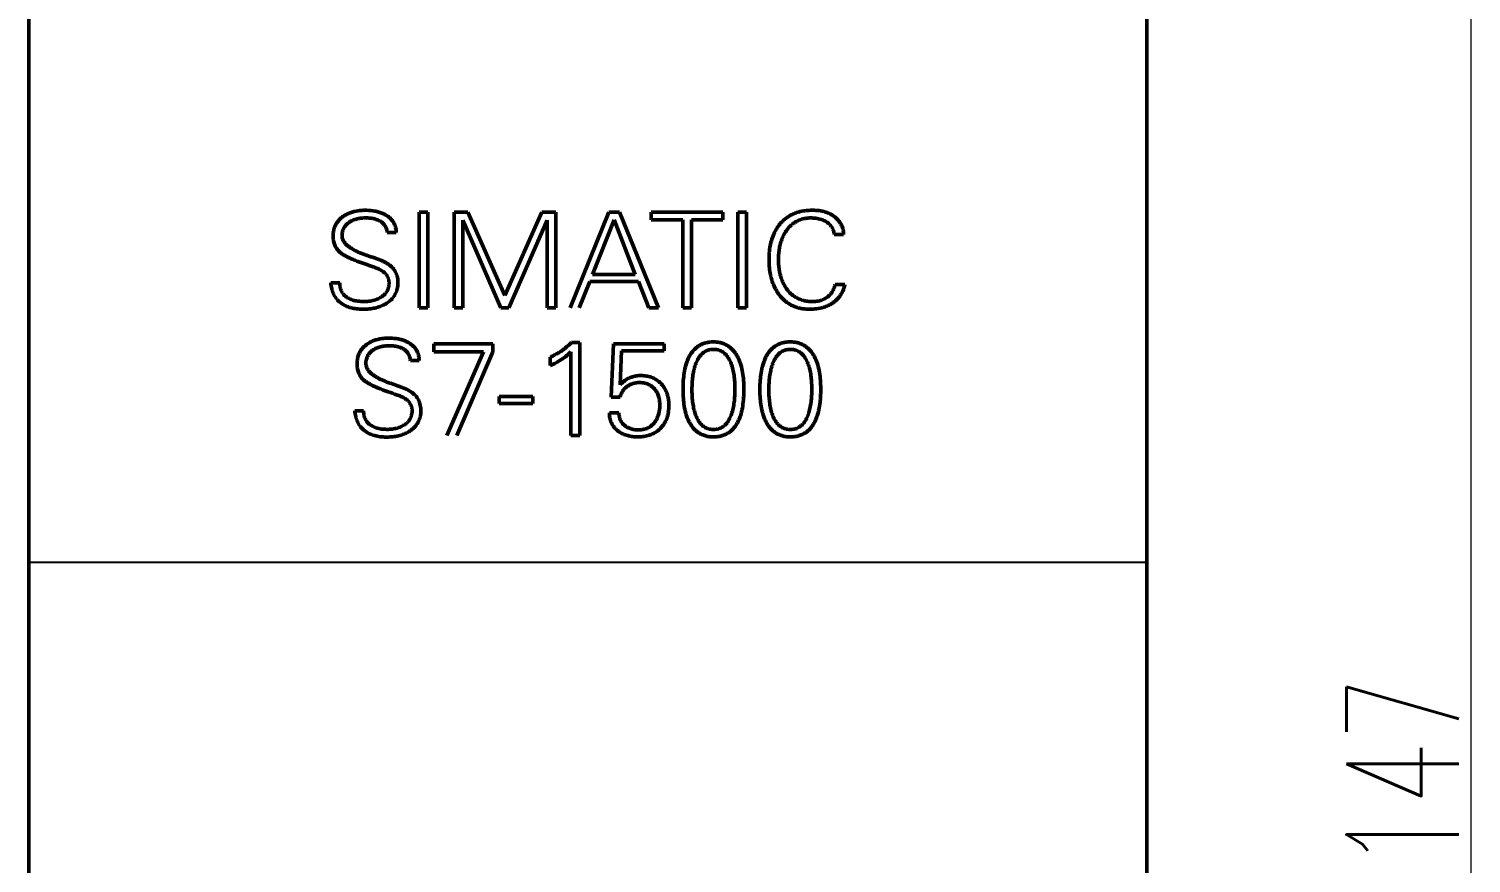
# Model space of a CAD drawing. Header units: millimetres. Extents: x 0 to 841, y 0 to 594.
# Drawn here: x 445.97 to 490.87, y 235.72 to 261.71 of the extents above; entities that cross this region are included whole.
import ezdxf

# ---------------------------------------------------------------- set-up
doc = ezdxf.new("R2010")
doc.units = ezdxf.units.MM
doc.layers.add('1', color=7, linetype='Continuous')
doc.layers.add('106', color=7, linetype='Continuous')
doc.styles.add('latin_extended', font='simplex.shx')

msp = doc.modelspace()

# ---------------------------------------------------------------- linework, layer by layer
at = {"layer": '1', "color": 7, "linetype": 'Continuous', "lineweight": 50}
for p, q in [((445.968, 245.087), (445.968, 301.212)), ((480.768, 245.087), (480.768, 301.212)), ((458.114, 256.001), (458.114, 253.022)), ((458.385, 256.001), (458.114, 256.001)), ((458.385, 253.022), (458.385, 256.001)), ((459.204, 256.001), (459.204, 253.022)), ((459.636, 256.001), (459.204, 256.001)), ((460.789, 253.404), (459.636, 256.001)), ((461.941, 256.001), (460.789, 253.404)), ((462.373, 256.001), (461.941, 256.001)), ((462.373, 253.022), (462.373, 256.001)), ((464.025, 256.001), (462.816, 253.022)), ((464.35, 256.001), (464.025, 256.001)), ((465.57, 253.024), (464.35, 256.001)), ((465.342, 256.001), (465.342, 255.761)), ((467.574, 256.001), (465.342, 256.001)), ((467.574, 255.761), (467.574, 256.001)), ((468.042, 256.001), (468.042, 253.022)), ((468.312, 256.001), (468.042, 256.001)), ((468.312, 253.022), (468.312, 256.001)), ((459.475, 255.749), (460.666, 253.022)), ((459.475, 253.022), (459.475, 255.749)), ((460.911, 253.022), (462.102, 255.749)), ((462.102, 255.749), (462.102, 253.022)), ((463.514, 254.062), (464.185, 255.761)), ((464.185, 255.761), (464.843, 254.062)), ((465.342, 255.761), (466.323, 255.761)), ((466.323, 255.761), (466.323, 253.022)), ((466.593, 253.022), (466.593, 255.761)), ((466.593, 255.761), (467.574, 255.761)), ((457.126, 255.361), (457.404, 255.361)), ((471.038, 255.303), (471.333, 255.303)), ((455.646, 253.793), (455.368, 253.793)), ((463.101, 253.021), (463.428, 253.839)), ((463.428, 253.839), (464.942, 253.839)), ((464.843, 254.062), (463.514, 254.062)), ((464.942, 253.839), (465.271, 253.022)), ((471.368, 253.744), (471.067, 253.744)), ((458.114, 253.022), (458.385, 253.022)), ((459.204, 253.022), (459.475, 253.022)), ((460.666, 253.022), (460.911, 253.022)), ((462.102, 253.022), (462.373, 253.022)), ((465.271, 253.022), (465.57, 253.024)), ((466.323, 253.022), (466.593, 253.022)), ((468.042, 253.022), (468.312, 253.022)), ((458.576, 251.895), (458.576, 251.652)), ((460.408, 251.895), (458.576, 251.895)), ((460.409, 251.644), (460.408, 251.895)), ((463.117, 251.937), (462.859, 251.937)), ((463.117, 249.041), (463.117, 251.937)), ((464.168, 251.895), (464.097, 250.237)), ((465.747, 251.895), (464.168, 251.895)), ((465.747, 251.677), (465.747, 251.895)), ((458.576, 251.652), (460.126, 251.652)), ((460.126, 251.652), (458.975, 249.041)), ((459.293, 249.04), (460.409, 251.644)), ((462.194, 251.487), (462.194, 251.219)), ((462.843, 251.644), (462.843, 249.041)), ((464.372, 250.621), (464.421, 251.677)), ((464.421, 251.677), (465.747, 251.677)), ((457.844, 251.379), (458.118, 251.379)), ((460.612, 250.253), (460.612, 250.035)), ((461.659, 250.253), (460.612, 250.253)), ((461.659, 250.035), (461.659, 250.253)), ((464.097, 250.237), (464.372, 250.237)), ((456.389, 249.812), (456.115, 249.812)), ((460.612, 250.035), (461.659, 250.035)), ((464.338, 249.746), (464.039, 249.746)), ((462.843, 249.041), (463.117, 249.041)), ((445.968, 179.937), (445.968, 245.087)), ((480.768, 179.937), (480.768, 245.087))]:
    msp.add_line(p, q, dxfattribs=at)
at = {"layer": '1', "color": 7, "linetype": 'Continuous', "lineweight": 25}
msp.add_line((480.768, 245.087), (445.968, 245.087), dxfattribs=at)
at = {"layer": '1', "color": 7, "linetype": 'Continuous', "lineweight": 50}
for points, knots in [([(457.404, 255.361), (457.404, 255.404), (457.401, 255.447), (457.389, 255.51), (457.384, 255.531), (457.375, 255.563), (457.371, 255.573), (457.364, 255.593), (457.344, 255.644), (457.312, 255.699), (457.279, 255.742), (457.265, 255.759), (457.258, 255.767), (457.236, 255.791), (457.205, 255.821), (457.171, 255.848), (457.136, 255.874), (457.118, 255.886), (457.063, 255.92), (457.025, 255.939), (456.946, 255.974), (456.906, 255.989), (456.843, 256.008), (456.822, 256.013), (456.78, 256.024), (456.759, 256.028), (456.654, 256.048), (456.568, 256.056), (456.44, 256.058), (456.396, 256.058), (456.31, 256.053), (456.267, 256.049), (456.14, 256.031), (456.056, 256.011), (455.955, 255.974), (455.934, 255.966), (455.895, 255.949), (455.837, 255.921), (455.781, 255.887), (455.729, 255.85), (455.711, 255.837), (455.678, 255.81), (455.662, 255.795), (455.616, 255.75), (455.588, 255.717), (455.551, 255.664), (455.539, 255.645), (455.518, 255.608), (455.49, 255.55), (455.47, 255.489), (455.458, 255.436), (455.456, 255.425), (455.452, 255.404), (455.447, 255.372), (455.441, 255.319), (455.44, 255.276), (455.44, 255.233), (455.441, 255.201), (455.444, 255.169), (455.446, 255.147), (455.447, 255.136), (455.452, 255.104), (455.456, 255.083), (455.472, 255.021), (455.486, 254.98), (455.514, 254.921), (455.525, 254.902), (455.547, 254.866), (455.572, 254.831), (455.601, 254.799), (455.631, 254.768), (455.647, 254.753), (455.681, 254.726), (455.698, 254.713), (455.733, 254.689), (455.751, 254.677), (455.806, 254.644), (455.844, 254.623), (455.921, 254.585), (455.961, 254.566), (456.039, 254.531), (456.079, 254.515), (456.199, 254.466), (456.28, 254.437), (456.361, 254.408)], [0, 0, 0, 0, 0.03125, 0.03125, 0.046875, 0.046875, 0.054687, 0.054687, 0.0625, 0.09375, 0.101562, 0.101562, 0.109375, 0.109375, 0.125, 0.140625, 0.140625, 0.15625, 0.15625, 0.1875, 0.1875, 0.21875, 0.21875, 0.234375, 0.234375, 0.25, 0.25, 0.3125, 0.3125, 0.34375, 0.34375, 0.375, 0.375, 0.4375, 0.4375, 0.453125, 0.453125, 0.46875, 0.5, 0.5, 0.515625, 0.515625, 0.53125, 0.53125, 0.5625, 0.5625, 0.578125, 0.578125, 0.59375, 0.625, 0.625, 0.632813, 0.632813, 0.640625, 0.65625, 0.671875, 0.671875, 0.6875, 0.695312, 0.695312, 0.703125, 0.703125, 0.71875, 0.71875, 0.75, 0.75, 0.765625, 0.765625, 0.78125, 0.796875, 0.796875, 0.8125, 0.8125, 0.828125, 0.828125, 0.84375, 0.84375, 0.875, 0.875, 0.90625, 0.90625, 0.9375, 0.9375, 1, 1, 1, 1]), ([(471.143, 255.769), (471.094, 255.823), (471.039, 255.869), (470.963, 255.917), (470.948, 255.926), (470.916, 255.943), (470.899, 255.951), (470.85, 255.974), (470.817, 255.987), (470.748, 256.009), (470.713, 256.019), (470.66, 256.031), (470.642, 256.034), (470.607, 256.04), (470.589, 256.043), (470.5, 256.055), (470.428, 256.058), (470.321, 256.058), (470.285, 256.057), (470.214, 256.052), (470.178, 256.049), (470.07, 256.036), (470, 256.022), (469.896, 255.993), (469.862, 255.982), (469.795, 255.957), (469.762, 255.943), (469.664, 255.896), (469.542, 255.822), (469.436, 255.726), (469.363, 255.646), (469.34, 255.618), (469.296, 255.561), (469.276, 255.532), (469.237, 255.471), (469.219, 255.44), (469.185, 255.377), (469.169, 255.344), (469.126, 255.246), (469.102, 255.179), (469.063, 255.042), (469.048, 254.972), (469.031, 254.866), (469.026, 254.83), (469.019, 254.759), (469.016, 254.723), (469.009, 254.616), (469.009, 254.545), (469.012, 254.403), (469.016, 254.332), (469.031, 254.191), (469.042, 254.121), (469.064, 254.015), (469.072, 253.98), (469.091, 253.911), (469.101, 253.876), (469.135, 253.775), (469.162, 253.709), (469.21, 253.612), (469.227, 253.581), (469.264, 253.519), (469.284, 253.488), (469.346, 253.4), (469.392, 253.345), (469.456, 253.282), (469.469, 253.27), (469.496, 253.246), (469.509, 253.234), (469.552, 253.2), (469.639, 253.137), (469.734, 253.088), (469.835, 253.049), (469.869, 253.037), (469.939, 253.017), (469.974, 253.009), (470.079, 252.989), (470.15, 252.981), (470.258, 252.977), (470.295, 252.976), (470.367, 252.978), (470.403, 252.98), (470.51, 252.99), (470.58, 253.001), (470.667, 253.023), (470.685, 253.028), (470.719, 253.038), (470.737, 253.044), (470.788, 253.062), (470.855, 253.09), (470.918, 253.124), (470.979, 253.162), (471.008, 253.182), (471.094, 253.249), (471.146, 253.299), (471.213, 253.383), (471.234, 253.412), (471.263, 253.458), (471.272, 253.474), (471.289, 253.506), (471.297, 253.522), (471.333, 253.604), (471.354, 253.673), (471.368, 253.744)], [0, 0, 0, 0, 0.03125, 0.03125, 0.039063, 0.039063, 0.046875, 0.046875, 0.0625, 0.0625, 0.078125, 0.078125, 0.085938, 0.085938, 0.09375, 0.09375, 0.125, 0.125, 0.140625, 0.140625, 0.15625, 0.15625, 0.1875, 0.1875, 0.203125, 0.203125, 0.21875, 0.21875, 0.25, 0.28125, 0.28125, 0.296875, 0.296875, 0.3125, 0.3125, 0.328125, 0.328125, 0.34375, 0.34375, 0.375, 0.375, 0.40625, 0.40625, 0.421875, 0.421875, 0.4375, 0.4375, 0.46875, 0.46875, 0.5, 0.5, 0.53125, 0.53125, 0.546875, 0.546875, 0.5625, 0.5625, 0.59375, 0.59375, 0.609375, 0.609375, 0.625, 0.625, 0.65625, 0.65625, 0.664063, 0.664063, 0.671875, 0.671875, 0.6875, 0.71875, 0.71875, 0.734375, 0.734375, 0.75, 0.75, 0.78125, 0.78125, 0.796875, 0.796875, 0.8125, 0.8125, 0.84375, 0.84375, 0.851563, 0.851563, 0.859375, 0.859375, 0.875, 0.890625, 0.890625, 0.90625, 0.90625, 0.9375, 0.9375, 0.953125, 0.953125, 0.960938, 0.960938, 0.96875, 0.96875, 1, 1, 1, 1]), ([(457.252, 254.305), (457.222, 254.332), (457.191, 254.356), (457.125, 254.401), (457.091, 254.421), (457.038, 254.448), (457.02, 254.457), (456.984, 254.474), (456.966, 254.482), (456.929, 254.497), (456.911, 254.504), (456.874, 254.518), (456.855, 254.525), (456.762, 254.56), (456.687, 254.586), (456.574, 254.624), (456.536, 254.636), (456.46, 254.662), (456.423, 254.675), (456.312, 254.718), (456.239, 254.748), (456.132, 254.799), (456.097, 254.818), (456.029, 254.857), (455.995, 254.877), (455.946, 254.911), (455.93, 254.923), (455.898, 254.948), (455.883, 254.961), (455.853, 254.988), (455.839, 255.002), (455.819, 255.025), (455.813, 255.032), (455.8, 255.048), (455.794, 255.056), (455.776, 255.08), (455.766, 255.097), (455.747, 255.133), (455.739, 255.151), (455.727, 255.19), (455.721, 255.219), (455.719, 255.249), (455.718, 255.269), (455.718, 255.279), (455.719, 255.309), (455.721, 255.329), (455.727, 255.368), (455.735, 255.407), (455.747, 255.445), (455.759, 255.473), (455.763, 255.482), (455.772, 255.5), (455.776, 255.509), (455.801, 255.552), (455.825, 255.584), (455.868, 255.627), (455.882, 255.64), (455.913, 255.665), (455.929, 255.677), (455.963, 255.699), (455.98, 255.709), (456.006, 255.724), (456.015, 255.728), (456.033, 255.737), (456.043, 255.741), (456.088, 255.761), (456.126, 255.773), (456.184, 255.788), (456.203, 255.793), (456.242, 255.801), (456.262, 255.804), (456.322, 255.812), (456.361, 255.815), (456.421, 255.818), (456.441, 255.818), (456.48, 255.819), (456.5, 255.818), (456.559, 255.816), (456.599, 255.813), (456.658, 255.805), (456.678, 255.801), (456.717, 255.793), (456.736, 255.788), (456.794, 255.772), (456.832, 255.758), (456.877, 255.736), (456.886, 255.731), (456.904, 255.721), (456.929, 255.706), (456.969, 255.676), (456.998, 255.649), (457.018, 255.626), (457.025, 255.618), (457.037, 255.603), (457.055, 255.578), (457.075, 255.544), (457.087, 255.516), (457.094, 255.498), (457.098, 255.488), (457.114, 255.44), (457.121, 255.401), (457.126, 255.361)], [0, 0, 0, 0, 0.03125, 0.03125, 0.0625, 0.0625, 0.078125, 0.078125, 0.09375, 0.09375, 0.109375, 0.109375, 0.125, 0.125, 0.1875, 0.1875, 0.21875, 0.21875, 0.25, 0.25, 0.3125, 0.3125, 0.34375, 0.34375, 0.375, 0.375, 0.390625, 0.390625, 0.40625, 0.40625, 0.421875, 0.421875, 0.429687, 0.429687, 0.4375, 0.4375, 0.453125, 0.453125, 0.46875, 0.46875, 0.484375, 0.492187, 0.492187, 0.5, 0.5, 0.515625, 0.515625, 0.53125, 0.546875, 0.546875, 0.554687, 0.554687, 0.5625, 0.5625, 0.59375, 0.59375, 0.609375, 0.609375, 0.625, 0.625, 0.640625, 0.640625, 0.648437, 0.648437, 0.65625, 0.65625, 0.6875, 0.6875, 0.703125, 0.703125, 0.71875, 0.71875, 0.75, 0.75, 0.765625, 0.765625, 0.78125, 0.78125, 0.8125, 0.8125, 0.828125, 0.828125, 0.84375, 0.84375, 0.875, 0.875, 0.882812, 0.882812, 0.890625, 0.90625, 0.921875, 0.921875, 0.929687, 0.929687, 0.9375, 0.953125, 0.960937, 0.960937, 0.96875, 0.96875, 1, 1, 1, 1]), ([(470.869, 253.394), (470.828, 253.356), (470.772, 253.317), (470.71, 253.287), (470.685, 253.275), (470.672, 253.27), (470.633, 253.255), (470.58, 253.239), (470.526, 253.229), (470.471, 253.221), (470.443, 253.219), (470.388, 253.216), (470.361, 253.216), (470.306, 253.217), (470.279, 253.219), (470.197, 253.226), (470.143, 253.234), (470.075, 253.251), (470.062, 253.254), (470.035, 253.262), (469.996, 253.274), (469.932, 253.299), (469.87, 253.329), (469.835, 253.35), (469.811, 253.365), (469.8, 253.372), (469.743, 253.412), (469.701, 253.447), (469.643, 253.505), (469.624, 253.526), (469.589, 253.568), (469.572, 253.59), (469.541, 253.635), (469.526, 253.658), (469.497, 253.705), (469.458, 253.777), (469.425, 253.852), (469.396, 253.929), (469.387, 253.956), (469.371, 254.008), (469.364, 254.035), (469.332, 254.167), (469.317, 254.275), (469.308, 254.412), (469.307, 254.439), (469.305, 254.494), (469.305, 254.521), (469.305, 254.604), (469.308, 254.658), (469.317, 254.767), (469.324, 254.821), (469.342, 254.928), (469.354, 254.981), (469.377, 255.06), (469.385, 255.086), (469.403, 255.139), (469.432, 255.216), (469.468, 255.289), (469.51, 255.361), (469.524, 255.384), (469.555, 255.43), (469.571, 255.452), (469.622, 255.517), (469.659, 255.558), (469.72, 255.613), (469.741, 255.63), (469.775, 255.655), (469.786, 255.663), (469.809, 255.678), (469.867, 255.715), (469.929, 255.744), (470.007, 255.772), (470.033, 255.78), (470.087, 255.794), (470.114, 255.8), (470.195, 255.813), (470.25, 255.818), (470.332, 255.819), (470.36, 255.818), (470.415, 255.815), (470.443, 255.813), (470.525, 255.802), (470.578, 255.79), (470.643, 255.769), (470.656, 255.764), (470.682, 255.755), (470.695, 255.749), (470.733, 255.732), (470.758, 255.72), (470.805, 255.692), (470.828, 255.677), (470.861, 255.651), (470.872, 255.642), (470.892, 255.624), (470.921, 255.594), (470.946, 255.561), (470.969, 255.526), (470.976, 255.514), (470.988, 255.49), (471.005, 255.452), (471.018, 255.413), (471.028, 255.372), (471.03, 255.358), (471.035, 255.331), (471.037, 255.317), (471.038, 255.303)], [0, 0, 0, 0, 0.03125, 0.039063, 0.039063, 0.046875, 0.046875, 0.0625, 0.078125, 0.078125, 0.09375, 0.09375, 0.109375, 0.109375, 0.125, 0.125, 0.15625, 0.15625, 0.164063, 0.164063, 0.171875, 0.1875, 0.203125, 0.210937, 0.210937, 0.21875, 0.21875, 0.25, 0.25, 0.265625, 0.265625, 0.28125, 0.28125, 0.296875, 0.296875, 0.3125, 0.34375, 0.34375, 0.359375, 0.359375, 0.375, 0.375, 0.4375, 0.4375, 0.453125, 0.453125, 0.46875, 0.46875, 0.5, 0.5, 0.53125, 0.53125, 0.5625, 0.5625, 0.578125, 0.578125, 0.59375, 0.625, 0.625, 0.640625, 0.640625, 0.65625, 0.65625, 0.6875, 0.6875, 0.703125, 0.703125, 0.710938, 0.710938, 0.71875, 0.75, 0.75, 0.765625, 0.765625, 0.78125, 0.78125, 0.8125, 0.8125, 0.828125, 0.828125, 0.84375, 0.84375, 0.875, 0.875, 0.882813, 0.882813, 0.890625, 0.890625, 0.90625, 0.90625, 0.921875, 0.921875, 0.929688, 0.929688, 0.9375, 0.953125, 0.953125, 0.960938, 0.960938, 0.96875, 0.984375, 0.984375, 0.992188, 0.992188, 1, 1, 1, 1]), ([(471.333, 255.303), (471.333, 255.347), (471.329, 255.389), (471.319, 255.442), (471.316, 255.453), (471.311, 255.474), (471.302, 255.505), (471.284, 255.555), (471.266, 255.593), (471.245, 255.631), (471.234, 255.65), (471.199, 255.704), (471.172, 255.737), (471.143, 255.769)], [0, 0, 0, 0, 0.25, 0.25, 0.3125, 0.3125, 0.375, 0.5, 0.625, 0.625, 0.75, 0.75, 1, 1, 1, 1]), ([(456.885, 254.214), (456.911, 254.202), (456.935, 254.189), (456.983, 254.159), (457.006, 254.142), (457.038, 254.115), (457.049, 254.105), (457.069, 254.085), (457.097, 254.054), (457.121, 254.018), (457.14, 253.981), (457.146, 253.967), (457.156, 253.941), (457.165, 253.914), (457.171, 253.887), (457.176, 253.859), (457.178, 253.845), (457.18, 253.816), (457.18, 253.802), (457.18, 253.774), (457.179, 253.746), (457.176, 253.718), (457.172, 253.69), (457.17, 253.676), (457.153, 253.607), (457.131, 253.556), (457.091, 253.497), (457.082, 253.486), (457.064, 253.464), (457.055, 253.453), (457.025, 253.423), (457.004, 253.404), (456.959, 253.37), (456.935, 253.354), (456.887, 253.326), (456.849, 253.306), (456.81, 253.29), (456.784, 253.28), (456.77, 253.275), (456.73, 253.261), (456.703, 253.254), (456.621, 253.234), (456.565, 253.226), (456.481, 253.219), (456.453, 253.217), (456.396, 253.216), (456.368, 253.216), (456.284, 253.219), (456.228, 253.224), (456.145, 253.238), (456.117, 253.244), (456.062, 253.258), (456.035, 253.266), (455.982, 253.286), (455.956, 253.297), (455.918, 253.317), (455.906, 253.324), (455.882, 253.338), (455.87, 253.346), (455.811, 253.386), (455.771, 253.425), (455.73, 253.483), (455.722, 253.495), (455.708, 253.52), (455.689, 253.558), (455.674, 253.597), (455.663, 253.639), (455.66, 253.653), (455.655, 253.68), (455.653, 253.694), (455.648, 253.737), (455.646, 253.765), (455.646, 253.793)], [0, 0, 0, 0, 0.03125, 0.03125, 0.0625, 0.0625, 0.078125, 0.078125, 0.09375, 0.125, 0.125, 0.140625, 0.140625, 0.15625, 0.171875, 0.171875, 0.1875, 0.1875, 0.203125, 0.203125, 0.21875, 0.234375, 0.234375, 0.25, 0.25, 0.3125, 0.3125, 0.328125, 0.328125, 0.34375, 0.34375, 0.375, 0.375, 0.40625, 0.40625, 0.4375, 0.453125, 0.453125, 0.46875, 0.46875, 0.5, 0.5, 0.5625, 0.5625, 0.59375, 0.59375, 0.625, 0.625, 0.6875, 0.6875, 0.71875, 0.71875, 0.75, 0.75, 0.78125, 0.78125, 0.796875, 0.796875, 0.8125, 0.8125, 0.875, 0.875, 0.890625, 0.890625, 0.90625, 0.9375, 0.9375, 0.953125, 0.953125, 0.96875, 0.96875, 1, 1, 1, 1]), ([(455.68, 253.171), (455.728, 253.135), (455.778, 253.105), (455.858, 253.068), (455.885, 253.057), (455.927, 253.042), (455.941, 253.037), (455.969, 253.028), (455.983, 253.024), (456.054, 253.006), (456.112, 252.995), (456.228, 252.981), (456.287, 252.978), (456.375, 252.977), (456.405, 252.977), (456.463, 252.978), (456.493, 252.98), (456.58, 252.987), (456.638, 252.994), (456.725, 253.01), (456.754, 253.016), (456.811, 253.031), (456.839, 253.039), (456.923, 253.067), (456.977, 253.09), (457.055, 253.131), (457.08, 253.146), (457.13, 253.178), (457.154, 253.196), (457.223, 253.251), (457.265, 253.291), (457.312, 253.349), (457.321, 253.361), (457.338, 253.385), (457.362, 253.422), (457.39, 253.473), (457.407, 253.514), (457.417, 253.542), (457.422, 253.556), (457.435, 253.598), (457.448, 253.656), (457.455, 253.714), (457.458, 253.758), (457.459, 253.773), (457.459, 253.803), (457.459, 253.817), (457.456, 253.891), (457.446, 253.948), (457.426, 254.019), (457.421, 254.033), (457.411, 254.061), (457.406, 254.075), (457.389, 254.116), (457.377, 254.142), (457.348, 254.192), (457.332, 254.217), (457.304, 254.251), (457.294, 254.263), (457.274, 254.284), (457.263, 254.295), (457.252, 254.305)], [0, 0, 0, 0, 0.0625, 0.0625, 0.09375, 0.09375, 0.109375, 0.109375, 0.125, 0.125, 0.1875, 0.1875, 0.25, 0.25, 0.28125, 0.28125, 0.3125, 0.3125, 0.375, 0.375, 0.40625, 0.40625, 0.4375, 0.4375, 0.5, 0.5, 0.53125, 0.53125, 0.5625, 0.5625, 0.625, 0.625, 0.640625, 0.640625, 0.65625, 0.6875, 0.703125, 0.703125, 0.71875, 0.71875, 0.75, 0.78125, 0.78125, 0.796875, 0.796875, 0.8125, 0.8125, 0.875, 0.875, 0.890625, 0.890625, 0.90625, 0.90625, 0.9375, 0.9375, 0.96875, 0.96875, 0.984375, 0.984375, 1, 1, 1, 1]), ([(456.361, 254.408), (456.45, 254.379), (456.538, 254.349), (456.669, 254.302), (456.713, 254.286), (456.778, 254.26), (456.8, 254.252), (456.843, 254.234), (456.864, 254.224), (456.885, 254.214)], [0, 0, 0, 0, 0.5, 0.5, 0.75, 0.75, 0.875, 0.875, 1, 1, 1, 1]), ([(455.368, 253.793), (455.373, 253.733), (455.383, 253.674), (455.401, 253.601), (455.405, 253.587), (455.413, 253.558), (455.427, 253.515), (455.455, 253.446), (455.483, 253.394), (455.515, 253.343), (455.532, 253.318), (455.589, 253.248), (455.632, 253.207), (455.68, 253.171)], [0, 0, 0, 0, 0.25, 0.25, 0.3125, 0.3125, 0.375, 0.5, 0.625, 0.625, 0.75, 0.75, 1, 1, 1, 1]), ([(471.067, 253.744), (471.062, 253.71), (471.053, 253.677), (471.036, 253.628), (471.029, 253.613), (471.015, 253.582), (471.007, 253.566), (470.982, 253.522), (470.962, 253.494), (470.918, 253.441), (470.894, 253.417), (470.869, 253.394)], [0, 0, 0, 0, 0.25, 0.25, 0.375, 0.375, 0.5, 0.5, 0.75, 0.75, 1, 1, 1, 1]), ([(458.118, 251.379), (458.118, 251.422), (458.114, 251.465), (458.103, 251.528), (458.098, 251.549), (458.09, 251.58), (458.086, 251.59), (458.079, 251.61), (458.06, 251.66), (458.029, 251.716), (457.997, 251.758), (457.983, 251.775), (457.976, 251.783), (457.955, 251.807), (457.924, 251.838), (457.891, 251.865), (457.857, 251.89), (457.839, 251.903), (457.785, 251.937), (457.747, 251.957), (457.669, 251.992), (457.629, 252.007), (457.568, 252.026), (457.547, 252.032), (457.506, 252.042), (457.485, 252.047), (457.38, 252.067), (457.296, 252.075), (457.168, 252.077), (457.125, 252.076), (457.061, 252.073), (457.04, 252.071), (456.997, 252.067), (456.976, 252.064), (456.871, 252.049), (456.788, 252.029), (456.688, 251.991), (456.668, 251.983), (456.629, 251.965), (456.572, 251.937), (456.517, 251.903), (456.466, 251.865), (456.449, 251.852), (456.416, 251.824), (456.369, 251.781), (456.328, 251.732), (456.292, 251.678), (456.281, 251.66), (456.261, 251.622), (456.234, 251.564), (456.215, 251.503), (456.201, 251.44), (456.197, 251.419), (456.191, 251.377), (456.189, 251.356), (456.187, 251.313), (456.186, 251.292), (456.186, 251.25), (456.187, 251.229), (456.19, 251.186), (456.192, 251.165), (456.198, 251.122), (456.203, 251.101), (456.218, 251.039), (456.231, 250.999), (456.254, 250.95), (456.259, 250.941), (456.269, 250.922), (456.285, 250.894), (456.316, 250.85), (456.343, 250.818), (456.373, 250.788), (456.389, 250.773), (456.422, 250.745), (456.439, 250.733), (456.474, 250.708), (456.492, 250.697), (456.546, 250.663), (456.583, 250.643), (456.658, 250.604), (456.697, 250.586), (456.775, 250.55), (456.814, 250.534), (456.932, 250.485), (457.012, 250.455), (457.092, 250.427)], [0, 0, 0, 0, 0.03125, 0.03125, 0.046875, 0.046875, 0.054688, 0.054688, 0.0625, 0.09375, 0.101563, 0.101563, 0.109375, 0.109375, 0.125, 0.140625, 0.140625, 0.15625, 0.15625, 0.1875, 0.1875, 0.21875, 0.21875, 0.234375, 0.234375, 0.25, 0.25, 0.3125, 0.3125, 0.34375, 0.34375, 0.359375, 0.359375, 0.375, 0.375, 0.4375, 0.4375, 0.453125, 0.453125, 0.46875, 0.5, 0.5, 0.515625, 0.515625, 0.53125, 0.5625, 0.5625, 0.578125, 0.578125, 0.59375, 0.625, 0.625, 0.640625, 0.640625, 0.65625, 0.65625, 0.671875, 0.671875, 0.6875, 0.6875, 0.703125, 0.703125, 0.71875, 0.71875, 0.75, 0.75, 0.757813, 0.757813, 0.765625, 0.78125, 0.796875, 0.796875, 0.8125, 0.8125, 0.828125, 0.828125, 0.84375, 0.84375, 0.875, 0.875, 0.90625, 0.90625, 0.9375, 0.9375, 1, 1, 1, 1]), ([(462.859, 251.937), (462.81, 251.892), (462.76, 251.847), (462.683, 251.781), (462.657, 251.759), (462.618, 251.728), (462.604, 251.717), (462.577, 251.697), (462.564, 251.688), (462.522, 251.659), (462.493, 251.641), (462.436, 251.606), (462.406, 251.59), (462.317, 251.542), (462.256, 251.513), (462.194, 251.487)], [0, 0, 0, 0, 0.25, 0.25, 0.375, 0.375, 0.4375, 0.4375, 0.5, 0.5, 0.625, 0.625, 0.75, 0.75, 1, 1, 1, 1]), ([(468.099, 249.602), (468.113, 249.641), (468.126, 249.68), (468.149, 249.759), (468.159, 249.799), (468.185, 249.919), (468.198, 250), (468.211, 250.122), (468.215, 250.163), (468.221, 250.246), (468.225, 250.328), (468.227, 250.41), (468.227, 250.492), (468.227, 250.533), (468.224, 250.656), (468.22, 250.738), (468.204, 250.901), (468.193, 250.982), (468.161, 251.145), (468.14, 251.225), (468.101, 251.342), (468.086, 251.38), (468.061, 251.437), (468.052, 251.456), (468.033, 251.493), (468.023, 251.511), (467.993, 251.564), (467.971, 251.598), (467.922, 251.664), (467.895, 251.695), (467.852, 251.74), (467.836, 251.754), (467.805, 251.782), (467.757, 251.82), (467.704, 251.853), (467.648, 251.881), (467.629, 251.89), (467.591, 251.905), (467.571, 251.912), (467.512, 251.931), (467.471, 251.94), (467.41, 251.949), (467.389, 251.952), (467.348, 251.955), (467.327, 251.956), (467.265, 251.958), (467.224, 251.957), (467.142, 251.949), (467.101, 251.943), (467.04, 251.929), (467.019, 251.923), (466.98, 251.911), (466.921, 251.89), (466.866, 251.863), (466.821, 251.835), (466.812, 251.83), (466.795, 251.818), (466.77, 251.8), (466.713, 251.754), (466.67, 251.71), (466.63, 251.662), (466.617, 251.646), (466.593, 251.612), (466.581, 251.595), (466.548, 251.542), (466.528, 251.506), (466.492, 251.432), (466.476, 251.394), (466.461, 251.355)], [0, 0, 0, 0, 0.03125, 0.03125, 0.0625, 0.0625, 0.125, 0.125, 0.15625, 0.15625, 0.1875, 0.21875, 0.21875, 0.25, 0.25, 0.3125, 0.3125, 0.375, 0.375, 0.4375, 0.4375, 0.46875, 0.46875, 0.484375, 0.484375, 0.5, 0.5, 0.53125, 0.53125, 0.5625, 0.5625, 0.578125, 0.578125, 0.59375, 0.625, 0.625, 0.640625, 0.640625, 0.65625, 0.65625, 0.6875, 0.6875, 0.703125, 0.703125, 0.71875, 0.71875, 0.75, 0.75, 0.78125, 0.78125, 0.796875, 0.796875, 0.8125, 0.84375, 0.84375, 0.851562, 0.851562, 0.859375, 0.875, 0.90625, 0.90625, 0.921875, 0.921875, 0.9375, 0.9375, 0.96875, 0.96875, 1, 1, 1, 1]), ([(470.491, 249.602), (470.506, 249.641), (470.519, 249.68), (470.542, 249.759), (470.552, 249.799), (470.578, 249.919), (470.591, 250), (470.604, 250.122), (470.608, 250.163), (470.614, 250.246), (470.618, 250.328), (470.62, 250.41), (470.62, 250.492), (470.62, 250.533), (470.617, 250.656), (470.612, 250.738), (470.597, 250.901), (470.586, 250.982), (470.554, 251.145), (470.533, 251.225), (470.493, 251.342), (470.479, 251.38), (470.453, 251.437), (470.445, 251.456), (470.426, 251.493), (470.416, 251.511), (470.386, 251.564), (470.363, 251.598), (470.315, 251.664), (470.288, 251.695), (470.245, 251.74), (470.229, 251.754), (470.198, 251.782), (470.149, 251.82), (470.097, 251.853), (470.041, 251.881), (470.022, 251.89), (469.983, 251.905), (469.964, 251.912), (469.905, 251.931), (469.864, 251.94), (469.803, 251.949), (469.782, 251.952), (469.74, 251.955), (469.72, 251.956), (469.658, 251.958), (469.617, 251.957), (469.534, 251.949), (469.494, 251.943), (469.432, 251.929), (469.412, 251.923), (469.373, 251.911), (469.314, 251.89), (469.259, 251.863), (469.214, 251.835), (469.205, 251.83), (469.188, 251.818), (469.162, 251.8), (469.106, 251.754), (469.063, 251.71), (469.023, 251.662), (469.01, 251.646), (468.986, 251.612), (468.974, 251.595), (468.941, 251.542), (468.921, 251.506), (468.885, 251.432), (468.869, 251.394), (468.854, 251.355)], [0, 0, 0, 0, 0.03125, 0.03125, 0.0625, 0.0625, 0.125, 0.125, 0.15625, 0.15625, 0.1875, 0.21875, 0.21875, 0.25, 0.25, 0.3125, 0.3125, 0.375, 0.375, 0.4375, 0.4375, 0.46875, 0.46875, 0.484375, 0.484375, 0.5, 0.5, 0.53125, 0.53125, 0.5625, 0.5625, 0.578125, 0.578125, 0.59375, 0.625, 0.625, 0.640625, 0.640625, 0.65625, 0.65625, 0.6875, 0.6875, 0.703125, 0.703125, 0.71875, 0.71875, 0.75, 0.75, 0.78125, 0.78125, 0.796875, 0.796875, 0.8125, 0.84375, 0.84375, 0.851562, 0.851562, 0.859375, 0.875, 0.90625, 0.90625, 0.921875, 0.921875, 0.9375, 0.9375, 0.96875, 0.96875, 1, 1, 1, 1]), ([(457.968, 250.323), (457.939, 250.351), (457.908, 250.375), (457.844, 250.419), (457.81, 250.439), (457.758, 250.467), (457.74, 250.476), (457.705, 250.492), (457.687, 250.5), (457.65, 250.516), (457.632, 250.523), (457.595, 250.537), (457.577, 250.544), (457.485, 250.579), (457.411, 250.605), (457.299, 250.643), (457.262, 250.656), (457.188, 250.681), (457.151, 250.695), (457.041, 250.737), (456.969, 250.768), (456.864, 250.82), (456.83, 250.838), (456.762, 250.877), (456.729, 250.898), (456.681, 250.932), (456.665, 250.944), (456.634, 250.969), (456.619, 250.982), (456.59, 251.009), (456.576, 251.024), (456.557, 251.046), (456.55, 251.053), (456.538, 251.069), (456.532, 251.077), (456.515, 251.102), (456.505, 251.119), (456.492, 251.145), (456.488, 251.154), (456.48, 251.172), (456.477, 251.182), (456.468, 251.21), (456.462, 251.239), (456.46, 251.269), (456.46, 251.289), (456.46, 251.299), (456.461, 251.328), (456.463, 251.348), (456.468, 251.387), (456.476, 251.426), (456.488, 251.463), (456.499, 251.491), (456.503, 251.5), (456.512, 251.518), (456.535, 251.562), (456.564, 251.601), (456.599, 251.637), (456.606, 251.644), (456.62, 251.657), (456.628, 251.664), (456.65, 251.683), (456.666, 251.695), (456.699, 251.717), (456.715, 251.727), (456.75, 251.746), (456.768, 251.755), (456.823, 251.779), (456.86, 251.792), (456.917, 251.807), (456.936, 251.811), (456.975, 251.819), (456.994, 251.822), (457.053, 251.831), (457.092, 251.834), (457.151, 251.837), (457.171, 251.837), (457.21, 251.837), (457.229, 251.837), (457.288, 251.835), (457.327, 251.831), (457.385, 251.823), (457.405, 251.82), (457.444, 251.811), (457.463, 251.807), (457.52, 251.79), (457.557, 251.776), (457.602, 251.753), (457.61, 251.748), (457.628, 251.738), (457.653, 251.723), (457.692, 251.693), (457.72, 251.666), (457.74, 251.643), (457.746, 251.635), (457.758, 251.62), (457.776, 251.595), (457.795, 251.561), (457.806, 251.533), (457.814, 251.515), (457.817, 251.506), (457.832, 251.458), (457.84, 251.419), (457.844, 251.379)], [0, 0, 0, 0, 0.03125, 0.03125, 0.0625, 0.0625, 0.078125, 0.078125, 0.09375, 0.09375, 0.109375, 0.109375, 0.125, 0.125, 0.1875, 0.1875, 0.21875, 0.21875, 0.25, 0.25, 0.3125, 0.3125, 0.34375, 0.34375, 0.375, 0.375, 0.390625, 0.390625, 0.40625, 0.40625, 0.421875, 0.421875, 0.429687, 0.429687, 0.4375, 0.4375, 0.453125, 0.453125, 0.460937, 0.460937, 0.46875, 0.46875, 0.484375, 0.492187, 0.492187, 0.5, 0.5, 0.515625, 0.515625, 0.53125, 0.546875, 0.546875, 0.554687, 0.554687, 0.5625, 0.59375, 0.59375, 0.601562, 0.601562, 0.609375, 0.609375, 0.625, 0.625, 0.640625, 0.640625, 0.65625, 0.65625, 0.6875, 0.6875, 0.703125, 0.703125, 0.71875, 0.71875, 0.75, 0.75, 0.765625, 0.765625, 0.78125, 0.78125, 0.8125, 0.8125, 0.828125, 0.828125, 0.84375, 0.84375, 0.875, 0.875, 0.882812, 0.882812, 0.890625, 0.90625, 0.921875, 0.921875, 0.929687, 0.929687, 0.9375, 0.953125, 0.960937, 0.960937, 0.96875, 0.96875, 1, 1, 1, 1]), ([(462.482, 251.367), (462.547, 251.407), (462.61, 251.45), (462.731, 251.542), (462.789, 251.591), (462.843, 251.644)], [0, 0, 0, 0, 0.5, 0.5, 1, 1, 1, 1]), ([(466.715, 249.714), (466.693, 249.776), (466.677, 249.84), (466.65, 249.967), (466.64, 250.031), (466.624, 250.16), (466.619, 250.225), (466.612, 250.356), (466.611, 250.421), (466.611, 250.552), (466.613, 250.617), (466.621, 250.747), (466.627, 250.812), (466.644, 250.941), (466.655, 251.005), (466.677, 251.101), (466.685, 251.133), (466.703, 251.196), (466.713, 251.227), (466.735, 251.289), (466.747, 251.319), (466.774, 251.379), (466.789, 251.408), (466.814, 251.451), (466.823, 251.465), (466.841, 251.493), (466.851, 251.506), (466.881, 251.545), (466.903, 251.569), (466.94, 251.603), (466.952, 251.614), (466.978, 251.634), (467.019, 251.662), (467.063, 251.684), (467.102, 251.698), (467.11, 251.701), (467.126, 251.705), (467.15, 251.712), (467.19, 251.72), (467.223, 251.724), (467.256, 251.726), (467.273, 251.726), (467.322, 251.726), (467.355, 251.723), (467.404, 251.714), (467.42, 251.71), (467.452, 251.701), (467.468, 251.695), (467.513, 251.677), (467.557, 251.654), (467.597, 251.625), (467.623, 251.604), (467.635, 251.593), (467.671, 251.558), (467.692, 251.534), (467.722, 251.494), (467.731, 251.48), (467.749, 251.453), (467.757, 251.438), (467.782, 251.395), (467.796, 251.366), (467.823, 251.305), (467.834, 251.275), (467.845, 251.243)], [0, 0, 0, 0, 0.0625, 0.0625, 0.125, 0.125, 0.1875, 0.1875, 0.25, 0.25, 0.3125, 0.3125, 0.375, 0.375, 0.4375, 0.4375, 0.46875, 0.46875, 0.5, 0.5, 0.53125, 0.53125, 0.5625, 0.5625, 0.578125, 0.578125, 0.59375, 0.59375, 0.625, 0.625, 0.640625, 0.640625, 0.65625, 0.6875, 0.6875, 0.695313, 0.695313, 0.703125, 0.71875, 0.734375, 0.734375, 0.75, 0.75, 0.78125, 0.78125, 0.796875, 0.796875, 0.8125, 0.8125, 0.84375, 0.859375, 0.859375, 0.875, 0.875, 0.90625, 0.90625, 0.921875, 0.921875, 0.9375, 0.9375, 0.96875, 0.96875, 1, 1, 1, 1]), ([(469.107, 249.714), (469.086, 249.776), (469.069, 249.84), (469.043, 249.967), (469.033, 250.031), (469.017, 250.16), (469.012, 250.225), (469.005, 250.356), (469.004, 250.421), (469.004, 250.552), (469.006, 250.617), (469.014, 250.747), (469.02, 250.812), (469.037, 250.941), (469.048, 251.005), (469.07, 251.101), (469.078, 251.133), (469.096, 251.196), (469.106, 251.227), (469.128, 251.289), (469.14, 251.319), (469.167, 251.379), (469.182, 251.408), (469.207, 251.451), (469.216, 251.465), (469.234, 251.493), (469.244, 251.506), (469.274, 251.545), (469.296, 251.569), (469.332, 251.603), (469.345, 251.614), (469.371, 251.634), (469.412, 251.662), (469.456, 251.684), (469.495, 251.698), (469.503, 251.701), (469.519, 251.705), (469.543, 251.712), (469.583, 251.72), (469.616, 251.724), (469.649, 251.726), (469.665, 251.726), (469.715, 251.726), (469.748, 251.723), (469.797, 251.714), (469.813, 251.71), (469.845, 251.701), (469.86, 251.695), (469.906, 251.677), (469.95, 251.654), (469.99, 251.625), (470.016, 251.604), (470.028, 251.593), (470.063, 251.558), (470.085, 251.534), (470.114, 251.494), (470.124, 251.48), (470.142, 251.453), (470.15, 251.438), (470.175, 251.395), (470.189, 251.366), (470.215, 251.305), (470.227, 251.275), (470.238, 251.243)], [0, 0, 0, 0, 0.0625, 0.0625, 0.125, 0.125, 0.1875, 0.1875, 0.25, 0.25, 0.3125, 0.3125, 0.375, 0.375, 0.4375, 0.4375, 0.46875, 0.46875, 0.5, 0.5, 0.53125, 0.53125, 0.5625, 0.5625, 0.578125, 0.578125, 0.59375, 0.59375, 0.625, 0.625, 0.640625, 0.640625, 0.65625, 0.6875, 0.6875, 0.695313, 0.695313, 0.703125, 0.71875, 0.734375, 0.734375, 0.75, 0.75, 0.78125, 0.78125, 0.796875, 0.796875, 0.8125, 0.8125, 0.84375, 0.859375, 0.859375, 0.875, 0.875, 0.90625, 0.90625, 0.921875, 0.921875, 0.9375, 0.9375, 0.96875, 0.96875, 1, 1, 1, 1]), ([(466.461, 251.355), (466.447, 251.316), (466.434, 251.277), (466.411, 251.198), (466.401, 251.158), (466.375, 251.038), (466.362, 250.957), (466.344, 250.794), (466.338, 250.712), (466.334, 250.588), (466.333, 250.547), (466.332, 250.465), (466.333, 250.424), (466.336, 250.301), (466.34, 250.219), (466.355, 250.056), (466.367, 249.975), (466.39, 249.853), (466.399, 249.812), (466.42, 249.733), (466.432, 249.693), (466.458, 249.615), (466.473, 249.576), (466.498, 249.52), (466.507, 249.501), (466.526, 249.464), (466.535, 249.446), (466.566, 249.392), (466.588, 249.358), (466.637, 249.292), (466.664, 249.261), (466.707, 249.217), (466.723, 249.202), (466.754, 249.175), (466.803, 249.136), (466.855, 249.104), (466.911, 249.076), (466.93, 249.067), (466.969, 249.052), (466.988, 249.045), (467.048, 249.027), (467.088, 249.017), (467.149, 249.008), (467.17, 249.005), (467.212, 249.002), (467.232, 249.001), (467.294, 248.999), (467.336, 249), (467.418, 249.008), (467.459, 249.014), (467.52, 249.028), (467.54, 249.034), (467.58, 249.046), (467.638, 249.067), (467.694, 249.095), (467.738, 249.122), (467.747, 249.128), (467.764, 249.139), (467.79, 249.157), (467.846, 249.203), (467.889, 249.247), (467.929, 249.295), (467.942, 249.312), (467.967, 249.345), (467.978, 249.363), (468.011, 249.415), (468.031, 249.451), (468.068, 249.525), (468.084, 249.563), (468.099, 249.602)], [0, 0, 0, 0, 0.03125, 0.03125, 0.0625, 0.0625, 0.125, 0.125, 0.1875, 0.1875, 0.21875, 0.21875, 0.25, 0.25, 0.3125, 0.3125, 0.375, 0.375, 0.40625, 0.40625, 0.4375, 0.4375, 0.46875, 0.46875, 0.484375, 0.484375, 0.5, 0.5, 0.53125, 0.53125, 0.5625, 0.5625, 0.578125, 0.578125, 0.59375, 0.625, 0.625, 0.640625, 0.640625, 0.65625, 0.65625, 0.6875, 0.6875, 0.703125, 0.703125, 0.71875, 0.71875, 0.75, 0.75, 0.78125, 0.78125, 0.796875, 0.796875, 0.8125, 0.84375, 0.84375, 0.851562, 0.851562, 0.859375, 0.875, 0.90625, 0.90625, 0.921875, 0.921875, 0.9375, 0.9375, 0.96875, 0.96875, 1, 1, 1, 1]), ([(467.845, 251.243), (467.867, 251.181), (467.883, 251.118), (467.91, 250.991), (467.92, 250.927), (467.935, 250.798), (467.941, 250.733), (467.947, 250.603), (467.949, 250.537), (467.949, 250.407), (467.947, 250.342), (467.939, 250.213), (467.934, 250.148), (467.917, 250.02), (467.907, 249.957), (467.878, 249.83), (467.861, 249.767), (467.834, 249.689), (467.828, 249.674), (467.816, 249.643), (467.809, 249.628), (467.789, 249.582), (467.774, 249.553), (467.75, 249.51), (467.741, 249.496), (467.723, 249.468), (467.713, 249.455), (467.683, 249.415), (467.661, 249.391), (467.625, 249.357), (467.612, 249.346), (467.586, 249.326), (467.572, 249.316), (467.53, 249.289), (467.486, 249.268), (467.438, 249.253), (467.414, 249.246), (467.406, 249.244), (467.39, 249.241), (467.381, 249.24), (467.34, 249.233), (467.307, 249.231), (467.258, 249.231), (467.241, 249.232), (467.208, 249.235), (467.191, 249.237), (467.143, 249.246), (467.111, 249.255), (467.065, 249.273), (467.049, 249.28), (467.02, 249.295), (466.977, 249.32), (466.938, 249.351), (466.902, 249.386), (466.891, 249.398), (466.869, 249.423), (466.859, 249.436), (466.829, 249.475), (466.811, 249.503), (466.787, 249.546), (466.779, 249.561), (466.764, 249.591), (466.757, 249.606), (466.737, 249.651), (466.725, 249.682), (466.715, 249.714)], [0, 0, 0, 0, 0.0625, 0.0625, 0.125, 0.125, 0.1875, 0.1875, 0.25, 0.25, 0.3125, 0.3125, 0.375, 0.375, 0.4375, 0.4375, 0.5, 0.5, 0.515625, 0.515625, 0.53125, 0.53125, 0.5625, 0.5625, 0.578125, 0.578125, 0.59375, 0.59375, 0.625, 0.625, 0.640625, 0.640625, 0.65625, 0.65625, 0.6875, 0.703125, 0.703125, 0.710937, 0.710937, 0.71875, 0.71875, 0.75, 0.75, 0.765625, 0.765625, 0.78125, 0.78125, 0.8125, 0.8125, 0.828125, 0.828125, 0.84375, 0.875, 0.875, 0.890625, 0.890625, 0.90625, 0.90625, 0.9375, 0.9375, 0.953125, 0.953125, 0.96875, 0.96875, 1, 1, 1, 1]), ([(468.854, 251.355), (468.839, 251.316), (468.827, 251.277), (468.804, 251.198), (468.794, 251.158), (468.768, 251.038), (468.755, 250.957), (468.737, 250.794), (468.731, 250.712), (468.727, 250.588), (468.726, 250.547), (468.725, 250.465), (468.726, 250.424), (468.728, 250.301), (468.733, 250.219), (468.748, 250.056), (468.759, 249.975), (468.783, 249.853), (468.792, 249.812), (468.813, 249.733), (468.825, 249.693), (468.851, 249.615), (468.866, 249.576), (468.891, 249.52), (468.9, 249.501), (468.918, 249.464), (468.928, 249.446), (468.959, 249.392), (468.981, 249.358), (469.03, 249.292), (469.056, 249.261), (469.1, 249.217), (469.116, 249.202), (469.147, 249.175), (469.195, 249.136), (469.248, 249.104), (469.304, 249.076), (469.323, 249.067), (469.362, 249.052), (469.381, 249.045), (469.44, 249.027), (469.481, 249.017), (469.542, 249.008), (469.563, 249.005), (469.605, 249.002), (469.625, 249.001), (469.687, 248.999), (469.729, 249), (469.811, 249.008), (469.852, 249.014), (469.913, 249.028), (469.933, 249.034), (469.972, 249.046), (470.031, 249.067), (470.086, 249.095), (470.131, 249.122), (470.14, 249.128), (470.157, 249.139), (470.183, 249.157), (470.239, 249.203), (470.282, 249.247), (470.322, 249.295), (470.335, 249.312), (470.36, 249.345), (470.371, 249.363), (470.404, 249.415), (470.424, 249.451), (470.46, 249.525), (470.477, 249.563), (470.491, 249.602)], [0, 0, 0, 0, 0.03125, 0.03125, 0.0625, 0.0625, 0.125, 0.125, 0.1875, 0.1875, 0.21875, 0.21875, 0.25, 0.25, 0.3125, 0.3125, 0.375, 0.375, 0.40625, 0.40625, 0.4375, 0.4375, 0.46875, 0.46875, 0.484375, 0.484375, 0.5, 0.5, 0.53125, 0.53125, 0.5625, 0.5625, 0.578125, 0.578125, 0.59375, 0.625, 0.625, 0.640625, 0.640625, 0.65625, 0.65625, 0.6875, 0.6875, 0.703125, 0.703125, 0.71875, 0.71875, 0.75, 0.75, 0.78125, 0.78125, 0.796875, 0.796875, 0.8125, 0.84375, 0.84375, 0.851563, 0.851563, 0.859375, 0.875, 0.90625, 0.90625, 0.921875, 0.921875, 0.9375, 0.9375, 0.96875, 0.96875, 1, 1, 1, 1]), ([(470.238, 251.243), (470.26, 251.181), (470.276, 251.118), (470.303, 250.991), (470.313, 250.927), (470.328, 250.798), (470.334, 250.733), (470.34, 250.603), (470.342, 250.537), (470.341, 250.407), (470.34, 250.342), (470.332, 250.213), (470.327, 250.148), (470.31, 250.02), (470.299, 249.957), (470.271, 249.83), (470.254, 249.767), (470.226, 249.689), (470.221, 249.674), (470.208, 249.643), (470.202, 249.628), (470.182, 249.582), (470.167, 249.553), (470.142, 249.51), (470.134, 249.496), (470.116, 249.468), (470.106, 249.455), (470.076, 249.415), (470.054, 249.391), (470.018, 249.357), (470.005, 249.346), (469.979, 249.326), (469.965, 249.316), (469.923, 249.289), (469.879, 249.268), (469.831, 249.253), (469.807, 249.246), (469.799, 249.244), (469.782, 249.241), (469.774, 249.24), (469.733, 249.233), (469.7, 249.231), (469.65, 249.231), (469.634, 249.232), (469.601, 249.235), (469.584, 249.237), (469.536, 249.246), (469.504, 249.255), (469.457, 249.273), (469.442, 249.28), (469.413, 249.295), (469.37, 249.32), (469.331, 249.351), (469.295, 249.386), (469.284, 249.398), (469.262, 249.423), (469.252, 249.436), (469.222, 249.475), (469.204, 249.503), (469.18, 249.546), (469.172, 249.561), (469.157, 249.591), (469.15, 249.606), (469.13, 249.651), (469.118, 249.682), (469.107, 249.714)], [0, 0, 0, 0, 0.0625, 0.0625, 0.125, 0.125, 0.1875, 0.1875, 0.25, 0.25, 0.3125, 0.3125, 0.375, 0.375, 0.4375, 0.4375, 0.5, 0.5, 0.515625, 0.515625, 0.53125, 0.53125, 0.5625, 0.5625, 0.578125, 0.578125, 0.59375, 0.59375, 0.625, 0.625, 0.640625, 0.640625, 0.65625, 0.65625, 0.6875, 0.703125, 0.703125, 0.710937, 0.710937, 0.71875, 0.71875, 0.75, 0.75, 0.765625, 0.765625, 0.78125, 0.78125, 0.8125, 0.8125, 0.828125, 0.828125, 0.84375, 0.875, 0.875, 0.890625, 0.890625, 0.90625, 0.90625, 0.9375, 0.9375, 0.953125, 0.953125, 0.96875, 0.96875, 1, 1, 1, 1]), ([(464.039, 249.746), (464.039, 249.693), (464.045, 249.641), (464.061, 249.564), (464.067, 249.538), (464.078, 249.5), (464.082, 249.487), (464.091, 249.463), (464.096, 249.451), (464.113, 249.415), (464.126, 249.393), (464.147, 249.36), (464.154, 249.349), (464.169, 249.327), (464.177, 249.317), (464.194, 249.296), (464.202, 249.286), (464.22, 249.267), (464.228, 249.257), (464.256, 249.229), (464.275, 249.211), (464.306, 249.187), (464.317, 249.179), (464.338, 249.163), (464.371, 249.141), (464.428, 249.109), (464.475, 249.088), (464.524, 249.068), (464.549, 249.059), (464.624, 249.035), (464.675, 249.023), (464.777, 249.007), (464.829, 249.002), (464.908, 249), (464.935, 249), (464.987, 249.001), (465.013, 249.003), (465.091, 249.009), (465.142, 249.017), (465.206, 249.032), (465.219, 249.035), (465.245, 249.042), (465.257, 249.045), (465.295, 249.057), (465.369, 249.083), (465.439, 249.119), (465.505, 249.162), (465.527, 249.177), (465.568, 249.209), (465.588, 249.226), (465.626, 249.262), (465.644, 249.281), (465.679, 249.32), (465.695, 249.34), (465.719, 249.372), (465.726, 249.382), (465.741, 249.404), (465.762, 249.437), (465.793, 249.494), (465.814, 249.542), (465.833, 249.591), (465.842, 249.616), (465.864, 249.692), (465.874, 249.743), (465.888, 249.845), (465.892, 249.897), (465.893, 249.976), (465.893, 250.002), (465.891, 250.054), (465.889, 250.08), (465.881, 250.158), (465.873, 250.209), (465.848, 250.31), (465.832, 250.359), (465.791, 250.456), (465.766, 250.502), (465.723, 250.568), (465.7, 250.599), (465.675, 250.629), (465.657, 250.649), (465.648, 250.659), (465.602, 250.706), (465.562, 250.739), (465.498, 250.783), (465.476, 250.797), (465.441, 250.816), (465.429, 250.822), (465.405, 250.833), (465.393, 250.838), (465.332, 250.863), (465.282, 250.878), (465.205, 250.894), (465.179, 250.898), (465.127, 250.905), (465.101, 250.907), (465.022, 250.911), (464.97, 250.91), (464.892, 250.902), (464.866, 250.898), (464.814, 250.888), (464.788, 250.882), (464.738, 250.867), (464.713, 250.859), (464.665, 250.839), (464.641, 250.828), (464.594, 250.804), (464.571, 250.79), (464.527, 250.761), (464.506, 250.746), (464.445, 250.697), (464.407, 250.66), (464.372, 250.621)], [0, 0, 0, 0, 0.03125, 0.03125, 0.046875, 0.046875, 0.054688, 0.054688, 0.0625, 0.0625, 0.078125, 0.078125, 0.085938, 0.085938, 0.09375, 0.09375, 0.101563, 0.101563, 0.109375, 0.109375, 0.125, 0.125, 0.132813, 0.132813, 0.140625, 0.15625, 0.171875, 0.171875, 0.1875, 0.1875, 0.21875, 0.21875, 0.25, 0.25, 0.265625, 0.265625, 0.28125, 0.28125, 0.3125, 0.3125, 0.320313, 0.320313, 0.328125, 0.328125, 0.34375, 0.375, 0.375, 0.390625, 0.390625, 0.40625, 0.40625, 0.421875, 0.421875, 0.4375, 0.4375, 0.445313, 0.445313, 0.453125, 0.46875, 0.484375, 0.484375, 0.5, 0.5, 0.53125, 0.53125, 0.5625, 0.5625, 0.578125, 0.578125, 0.59375, 0.59375, 0.625, 0.625, 0.65625, 0.65625, 0.6875, 0.6875, 0.703125, 0.710938, 0.710938, 0.71875, 0.71875, 0.75, 0.75, 0.765625, 0.765625, 0.773438, 0.773438, 0.78125, 0.78125, 0.8125, 0.8125, 0.828125, 0.828125, 0.84375, 0.84375, 0.875, 0.875, 0.890625, 0.890625, 0.90625, 0.90625, 0.921875, 0.921875, 0.9375, 0.9375, 0.953125, 0.953125, 0.96875, 0.96875, 1, 1, 1, 1]), ([(464.372, 250.237), (464.382, 250.277), (464.395, 250.316), (464.421, 250.371), (464.435, 250.398), (464.451, 250.424), (464.463, 250.441), (464.469, 250.449), (464.501, 250.49), (464.529, 250.519), (464.576, 250.559), (464.592, 250.571), (464.627, 250.594), (464.644, 250.605), (464.698, 250.634), (464.736, 250.65), (464.785, 250.665), (464.795, 250.668), (464.815, 250.673), (464.846, 250.68), (464.896, 250.687), (464.937, 250.69), (464.978, 250.691), (464.999, 250.691), (465.06, 250.689), (465.101, 250.684), (465.161, 250.67), (465.18, 250.665), (465.219, 250.652), (465.239, 250.644), (465.295, 250.619), (465.33, 250.598), (465.379, 250.56), (465.394, 250.546), (465.424, 250.517), (465.438, 250.502), (465.464, 250.471), (465.477, 250.455), (465.5, 250.42), (465.51, 250.403), (465.54, 250.348), (465.556, 250.311), (465.575, 250.252), (465.58, 250.232), (465.59, 250.192), (465.594, 250.172), (465.604, 250.112), (465.608, 250.071), (465.611, 249.99), (465.611, 249.949), (465.603, 249.826), (465.589, 249.746), (465.557, 249.65), (465.546, 249.621), (465.533, 249.593), (465.524, 249.574), (465.52, 249.565), (465.505, 249.538), (465.495, 249.52), (465.473, 249.485), (465.462, 249.468), (465.437, 249.436), (465.424, 249.42), (465.402, 249.397), (465.395, 249.39), (465.38, 249.376), (465.342, 249.341), (465.292, 249.306), (465.246, 249.283), (465.227, 249.275), (465.218, 249.27), (465.189, 249.259), (465.15, 249.245), (465.11, 249.236), (465.07, 249.228), (465.049, 249.225), (465.008, 249.221), (464.987, 249.219), (464.946, 249.218), (464.926, 249.218), (464.865, 249.22), (464.824, 249.224), (464.763, 249.236), (464.743, 249.241), (464.703, 249.253), (464.664, 249.266), (464.618, 249.288), (464.591, 249.303), (464.573, 249.314), (464.564, 249.319), (464.521, 249.348), (464.474, 249.388), (464.435, 249.436), (464.417, 249.462), (464.412, 249.47), (464.401, 249.488), (464.386, 249.515), (464.37, 249.553), (464.361, 249.582), (464.355, 249.602), (464.353, 249.613), (464.342, 249.663), (464.338, 249.705), (464.338, 249.746)], [0, 0, 0, 0, 0.03125, 0.03125, 0.046875, 0.054687, 0.054687, 0.0625, 0.0625, 0.09375, 0.09375, 0.109375, 0.109375, 0.125, 0.125, 0.15625, 0.15625, 0.164062, 0.164062, 0.171875, 0.1875, 0.203125, 0.203125, 0.21875, 0.21875, 0.25, 0.25, 0.265625, 0.265625, 0.28125, 0.28125, 0.3125, 0.3125, 0.328125, 0.328125, 0.34375, 0.34375, 0.359375, 0.359375, 0.375, 0.375, 0.40625, 0.40625, 0.421875, 0.421875, 0.4375, 0.4375, 0.46875, 0.46875, 0.5, 0.5, 0.5625, 0.5625, 0.578125, 0.585938, 0.585938, 0.59375, 0.59375, 0.609375, 0.609375, 0.625, 0.625, 0.640625, 0.640625, 0.648438, 0.648438, 0.65625, 0.6875, 0.695313, 0.695313, 0.703125, 0.703125, 0.71875, 0.734375, 0.734375, 0.75, 0.75, 0.765625, 0.765625, 0.78125, 0.78125, 0.8125, 0.8125, 0.828125, 0.828125, 0.84375, 0.859375, 0.867187, 0.867187, 0.875, 0.875, 0.90625, 0.921875, 0.921875, 0.929687, 0.929687, 0.9375, 0.953125, 0.960937, 0.960937, 0.96875, 0.96875, 1, 1, 1, 1]), ([(457.607, 250.233), (457.633, 250.22), (457.657, 250.207), (457.704, 250.177), (457.727, 250.161), (457.758, 250.133), (457.768, 250.124), (457.788, 250.104), (457.816, 250.072), (457.839, 250.037), (457.858, 249.999), (457.864, 249.986), (457.874, 249.96), (457.883, 249.934), (457.889, 249.906), (457.893, 249.879), (457.895, 249.865), (457.897, 249.837), (457.898, 249.823), (457.898, 249.795), (457.897, 249.753), (457.891, 249.712), (457.882, 249.671), (457.878, 249.657), (457.869, 249.63), (457.855, 249.591), (457.835, 249.555), (457.812, 249.519), (457.804, 249.508), (457.787, 249.486), (457.777, 249.475), (457.749, 249.445), (457.728, 249.426), (457.695, 249.4), (457.683, 249.391), (457.66, 249.375), (457.649, 249.368), (457.613, 249.346), (457.563, 249.32), (457.512, 249.299), (457.472, 249.286), (457.458, 249.281), (457.431, 249.273), (457.418, 249.27), (457.35, 249.253), (457.295, 249.245), (457.212, 249.237), (457.184, 249.236), (457.128, 249.235), (457.1, 249.235), (457.016, 249.237), (456.961, 249.242), (456.879, 249.257), (456.852, 249.262), (456.811, 249.273), (456.798, 249.277), (456.771, 249.286), (456.757, 249.29), (456.718, 249.305), (456.692, 249.317), (456.643, 249.343), (456.619, 249.357), (456.55, 249.407), (456.51, 249.446), (456.47, 249.504), (456.463, 249.516), (456.449, 249.54), (456.43, 249.578), (456.416, 249.618), (456.406, 249.658), (456.403, 249.672), (456.398, 249.7), (456.396, 249.714), (456.391, 249.756), (456.389, 249.784), (456.389, 249.812)], [0, 0, 0, 0, 0.03125, 0.03125, 0.0625, 0.0625, 0.078125, 0.078125, 0.09375, 0.125, 0.125, 0.140625, 0.140625, 0.15625, 0.171875, 0.171875, 0.1875, 0.1875, 0.203125, 0.203125, 0.21875, 0.25, 0.25, 0.265625, 0.265625, 0.28125, 0.3125, 0.3125, 0.328125, 0.328125, 0.34375, 0.34375, 0.375, 0.375, 0.390625, 0.390625, 0.40625, 0.40625, 0.4375, 0.46875, 0.46875, 0.484375, 0.484375, 0.5, 0.5, 0.5625, 0.5625, 0.59375, 0.59375, 0.625, 0.625, 0.6875, 0.6875, 0.71875, 0.71875, 0.734375, 0.734375, 0.75, 0.75, 0.78125, 0.78125, 0.8125, 0.8125, 0.875, 0.875, 0.890625, 0.890625, 0.90625, 0.9375, 0.9375, 0.953125, 0.953125, 0.96875, 0.96875, 1, 1, 1, 1]), ([(456.423, 249.19), (456.469, 249.153), (456.519, 249.123), (456.597, 249.086), (456.624, 249.075), (456.666, 249.06), (456.68, 249.055), (456.708, 249.047), (456.722, 249.043), (456.792, 249.024), (456.849, 249.014), (456.964, 249), (457.022, 248.996), (457.11, 248.995), (457.139, 248.995), (457.197, 248.997), (457.226, 248.999), (457.313, 249.006), (457.371, 249.013), (457.456, 249.03), (457.485, 249.037), (457.527, 249.048), (457.541, 249.052), (457.569, 249.06), (457.639, 249.083), (457.705, 249.112), (457.769, 249.147), (457.781, 249.154), (457.806, 249.169), (457.819, 249.177), (457.855, 249.202), (457.879, 249.219), (457.946, 249.275), (457.987, 249.316), (458.041, 249.386), (458.058, 249.41), (458.087, 249.46), (458.113, 249.511), (458.133, 249.566), (458.145, 249.608), (458.149, 249.622), (458.155, 249.651), (458.164, 249.694), (458.169, 249.737), (458.171, 249.781), (458.172, 249.795), (458.172, 249.825), (458.172, 249.839), (458.168, 249.912), (458.158, 249.969), (458.135, 250.053), (458.125, 250.081), (458.103, 250.135), (458.091, 250.161), (458.062, 250.212), (458.046, 250.236), (458.019, 250.271), (458.009, 250.282), (457.989, 250.303), (457.979, 250.314), (457.968, 250.323)], [0, 0, 0, 0, 0.0625, 0.0625, 0.09375, 0.09375, 0.109375, 0.109375, 0.125, 0.125, 0.1875, 0.1875, 0.25, 0.25, 0.28125, 0.28125, 0.3125, 0.3125, 0.375, 0.375, 0.40625, 0.40625, 0.421875, 0.421875, 0.4375, 0.5, 0.5, 0.515625, 0.515625, 0.53125, 0.53125, 0.5625, 0.5625, 0.625, 0.625, 0.65625, 0.65625, 0.6875, 0.71875, 0.71875, 0.734375, 0.734375, 0.75, 0.78125, 0.78125, 0.796875, 0.796875, 0.8125, 0.8125, 0.875, 0.875, 0.90625, 0.90625, 0.9375, 0.9375, 0.96875, 0.96875, 0.984375, 0.984375, 1, 1, 1, 1]), ([(457.092, 250.427), (457.179, 250.397), (457.266, 250.367), (457.395, 250.32), (457.438, 250.304), (457.502, 250.279), (457.524, 250.27), (457.566, 250.252), (457.587, 250.243), (457.607, 250.233)], [0, 0, 0, 0, 0.5, 0.5, 0.75, 0.75, 0.875, 0.875, 1, 1, 1, 1]), ([(456.115, 249.812), (456.121, 249.752), (456.13, 249.693), (456.147, 249.621), (456.151, 249.606), (456.16, 249.577), (456.173, 249.535), (456.2, 249.466), (456.228, 249.414), (456.251, 249.375), (456.259, 249.363), (456.277, 249.338), (456.286, 249.326), (456.332, 249.268), (456.375, 249.226), (456.423, 249.19)], [0, 0, 0, 0, 0.25, 0.25, 0.3125, 0.3125, 0.375, 0.5, 0.625, 0.625, 0.6875, 0.6875, 0.75, 0.75, 1, 1, 1, 1])]:
    msp.add_open_spline(points, degree=3, knots=knots, dxfattribs=at)
msp.add_open_spline([(462.194, 251.219), (462.293, 251.262), (462.389, 251.312), (462.482, 251.367)], degree=3, dxfattribs=at)
at = {"layer": '106', "color": 7, "linetype": 'Continuous', "lineweight": 13}
msp.add_line((490.868, 164.937), (490.868, 311.937), dxfattribs=at)

# ---------------------------------------------------------------- texts
at = {"layer": '106', "color": 7, "linetype": 'Continuous', "lineweight": 18, "insert": (490.482, 235.513), "char_height": 3.5, "attachment_point": 7, "rotation": 90, "line_spacing_factor": 0.963855, "style": 'latin_extended'}
msp.add_mtext('\\W0.6672;147', dxfattribs=at)

doc.saveas('drawing.dxf')
